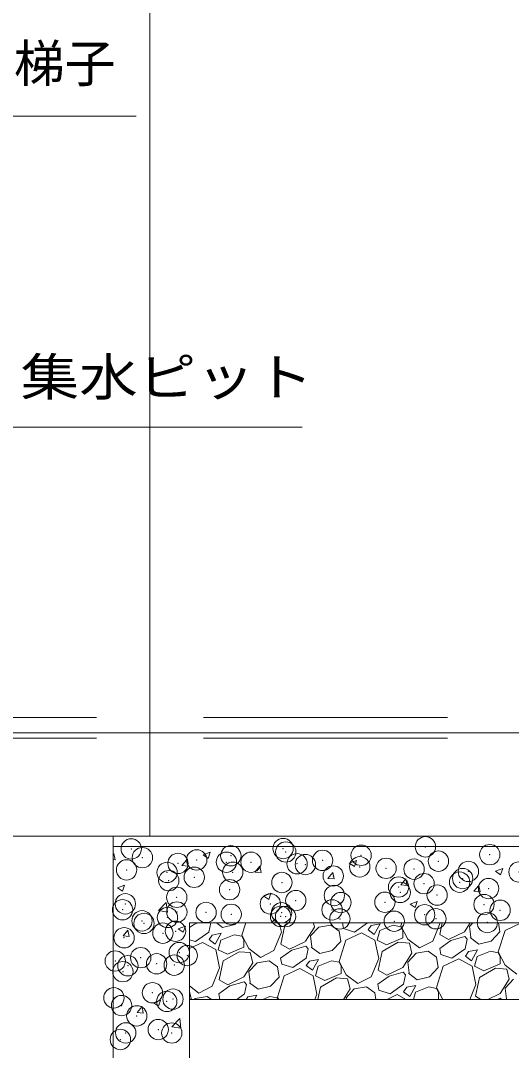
# Model space of a CAD drawing. Units: millimetres at full size; details may follow other scales. Extents: x 0 to 33600, y -27760 to -4000.
# Drawn here: x 23091 to 24055, y -12626 to -10605 of the extents above; entities that cross this region are included whole.
import ezdxf
from ezdxf.enums import TextEntityAlignment as Align

# ---------------------------------------------------------------- set-up
doc = ezdxf.new("R2010")
doc.units = ezdxf.units.MM
doc.header["$LTSCALE"] = 80.0044
doc.header["$PDMODE"] = 32
doc.header["$PDSIZE"] = 40
doc.linetypes.add('DASHED_SPACED', pattern=[12, 6, -6])
for name, color, linetype, lineweight in [('0_2', 4, 'Continuous', 13), ('寸法', 6, 'Continuous', 13), ('ﾊｯﾁﾝｸﾞ', 4, 'Continuous', 9)]:
    doc.layers.add(name, color=color, linetype=linetype, lineweight=lineweight)
doc.styles.add('ＭＳ ゴシック', font='')
doc.styles.get('ＭＳ ゴシック').set_extended_font_data('MS Gothic')

msp = doc.modelspace()

# ---------------------------------------------------------------- linework, layer by layer
at = {"layer": '0_2', "linetype": 'DASHED_SPACED'}
for p, q in [((21800, -11973), (23345, -11973)), ((24890, -11973), (23345, -11973)), ((21800, -12013), (23345, -12013)), ((24890, -12013), (23345, -12013))]:
    msp.add_line(p, q, dxfattribs=at)
at = {"layer": '0_2', "color": 3}
for p in [(21800, -12003), (24890, -12003)]:
    msp.add_line(p, (23345, -12003), dxfattribs=at)
for points in [[(21800, -12206), (23345, -12206), (23345, -9750), (21800, -9750)], [(24890, -12206), (23345, -12206), (23345, -9750), (24890, -9750)]]:
    msp.add_lwpolyline(points, close=True, dxfattribs=at)
at = {"layer": '0_2', "color": 7}
for points in [[(23272.5, -12226), (28985.5, -12226), (28985.5, -12206), (23272.5, -12206)], [(20645, -12226), (21872.5, -12226), (21872.5, -12806), (23272.5, -12806), (23272.5, -12226), (28985.5, -12226), (27807.5, -12226), (29135, -12226), (29135, -12376), (27957.5, -12376), (29135.5, -12376), (23422.5, -12376), (23422.5, -12956), (21722.5, -12956), (21722.5, -12376), (20645, -12376)], [(23422.5, -12526), (29135.5, -12526), (29135.5, -12376), (23422.5, -12376)]]:
    msp.add_lwpolyline(points, close=True, dxfattribs=at)
at = {"layer": '寸法'}
for points in [[(22757.5, -10792), (22837.5, -10792), (23317.65, -10792)], [(22670.83, -12003), (22706.61, -11931.45), (22970.83, -11403), (23644.17, -11403)]]:
    msp.add_lwpolyline(points, dxfattribs=at)
at = {"layer": 'ﾊｯﾁﾝｸﾞ'}
for p, q in [((23992.95, -12226), (23993.07, -12226.02)), ((23993.07, -12226.02), (23993.07, -12226)), ((23272.5, -12241.31), (23274.01, -12239.51)), ((23276.33, -12252.04), (23274.01, -12239.51)), ((23449.25, -12242.63), (23463.25, -12237.25)), ((23449.25, -12242.63), (23459.2, -12249.34)), ((23459.2, -12249.34), (23463.25, -12237.25)), ((23272.5, -12251.71), (23276.33, -12252.04)), ((23407.82, -12263.55), (23417.47, -12252.06)), ((23407.82, -12263.55), (23419.78, -12264.59)), ((23419.78, -12264.59), (23417.47, -12252.06)), ((23551.28, -12276.1), (23560.92, -12264.61)), ((23563.23, -12277.15), (23560.92, -12264.61)), ((23736.68, -12258.65), (23750.68, -12253.27)), ((23736.68, -12258.65), (23746.62, -12265.36)), ((23746.62, -12265.36), (23750.68, -12253.27)), ((24024.1, -12274.66), (24038.1, -12269.29)), ((24034.05, -12281.37), (24038.1, -12269.29)), ((23551.28, -12276.1), (23563.23, -12277.14)), ((23694.73, -12288.65), (23704.37, -12277.16)), ((23694.73, -12288.65), (23706.68, -12289.7)), ((23706.68, -12289.7), (23704.37, -12277.16)), ((23838.18, -12301.2), (23847.82, -12289.71)), ((23850.13, -12302.25), (23847.82, -12289.71)), ((24024.1, -12274.66), (24034.05, -12281.37)), ((23281.2, -12307.13), (23295.21, -12301.76)), ((23281.2, -12307.13), (23291.15, -12313.84)), ((23291.15, -12313.84), (23295.21, -12301.76)), ((23838.18, -12301.2), (23850.13, -12302.25)), ((23981.63, -12313.75), (23991.27, -12302.26)), ((23993.59, -12314.8), (23991.27, -12302.26)), ((23568.63, -12323.15), (23582.63, -12317.78)), ((23568.63, -12323.15), (23578.58, -12329.86)), ((23578.58, -12329.86), (23582.63, -12317.78)), ((23981.63, -12313.75), (23993.59, -12314.8)), ((23361.45, -12351.88), (23379.24, -12354.63)), ((23361.47, -12351.85), (23377.05, -12335.62)), ((23379.24, -12354.63), (23377.03, -12335.64)), ((23856.06, -12339.17), (23870.06, -12333.79)), ((23856.06, -12339.17), (23866, -12345.88)), ((23866, -12345.88), (23870.06, -12333.79)), ((23583.52, -12376), (23590.5, -12368.72)), ((23591.32, -12376), (23590.48, -12368.74)), ((23292.12, -12401.44), (23301.76, -12389.95)), ((23304.08, -12402.48), (23301.76, -12389.95)), ((23400.59, -12387.66), (23414.59, -12382.28)), ((23400.59, -12387.66), (23410.53, -12394.37)), ((23410.53, -12394.37), (23414.59, -12382.28)), ((23432.22, -12378.21), (23422.5, -12385.28)), ((23439.96, -12376), (23432.22, -12378.21)), ((23464.6, -12376), (23460.77, -12394.06)), ((23475.9, -12376), (23487.82, -12384.91)), ((23487.82, -12384.91), (23511.93, -12379.07)), ((23511.93, -12379.07), (23514.86, -12376)), ((23533.42, -12376), (23525.74, -12400.2)), ((23603.16, -12394.3), (23599.19, -12376)), ((23602.05, -12417.57), (23609.87, -12380.72)), ((23609.87, -12380.72), (23618.05, -12376)), ((23668.41, -12384.11), (23650.65, -12412.14)), ((23660.67, -12401.51), (23676.57, -12384.25)), ((23666.38, -12376), (23668.41, -12384.11)), ((23676.57, -12384.25), (23700.17, -12380.32)), ((23700.17, -12380.32), (23716.54, -12391.88)), ((23720.28, -12412.36), (23716.54, -12391.88)), ((23725.03, -12386.98), (23723.2, -12376)), ((23746.77, -12393.83), (23725.03, -12386.98)), ((23772.26, -12376), (23746.77, -12393.83)), ((23779.88, -12381.18), (23773.49, -12389.72)), ((23773.49, -12389.72), (23785.34, -12399.04)), ((23797.23, -12377.63), (23779.88, -12381.18)), ((23785.34, -12399.04), (23797.23, -12377.63)), ((23796.77, -12390.83), (23791.64, -12409.95)), ((23823.11, -12380.47), (23796.77, -12390.83)), ((23837.71, -12383.35), (23823.11, -12380.47)), ((23841.91, -12390.63), (23837.71, -12383.35)), ((23839.95, -12376), (23838.23, -12381.44)), ((23838.23, -12381.44), (23851.71, -12407.6)), ((23842.15, -12405.04), (23841.91, -12390.63)), ((23900.87, -12411.55), (23915.46, -12376)), ((23914.54, -12398.81), (23919.38, -12376)), ((23974.15, -12376), (23963.13, -12393.39)), ((23973.16, -12382.75), (23979.38, -12376)), ((23975.68, -12403.93), (23973.16, -12382.75)), ((24042.66, -12391.12), (24029.47, -12432.69)), ((24032.77, -12393.6), (24029.56, -12376)), ((24073.15, -12376.75), (24042.66, -12391.12)), ((23292.12, -12401.44), (23304.08, -12402.48)), ((23434.28, -12412.59), (23422.5, -12408.88)), ((23460.77, -12394.06), (23434.28, -12412.59)), ((23467.39, -12399.94), (23461, -12408.47)), ((23461, -12408.47), (23472.85, -12417.8)), ((23484.74, -12396.39), (23467.39, -12399.94)), ((23472.85, -12417.8), (23484.74, -12396.39)), ((23484.28, -12409.59), (23479.15, -12428.71)), ((23510.63, -12399.22), (23484.28, -12409.59)), ((23525.23, -12402.11), (23510.63, -12399.22)), ((23529.43, -12409.39), (23525.23, -12402.11)), ((23525.74, -12400.2), (23539.23, -12426.36)), ((23529.66, -12423.8), (23529.43, -12409.39)), ((23588.39, -12430.31), (23603.16, -12394.3)), ((23650.65, -12412.15), (23618.94, -12427.22)), ((23663.2, -12422.68), (23660.67, -12401.51)), ((23703.17, -12430.32), (23720.28, -12412.36)), ((23730.17, -12409.88), (23716.98, -12451.44)), ((23760.67, -12395.51), (23730.17, -12409.88)), ((23786.6, -12409.63), (23760.67, -12395.51)), ((23794.4, -12445.54), (23786.6, -12409.63)), ((23791.64, -12409.95), (23809.74, -12418.9)), ((23809.74, -12418.9), (23842.15, -12405.04)), ((23851.71, -12407.6), (23874.71, -12425.04)), ((23874.71, -12425.04), (23900.87, -12411.55)), ((23935.95, -12410.7), (23914.31, -12426.43)), ((23931.42, -12408.46), (23914.54, -12398.81)), ((23963.13, -12393.39), (23931.42, -12408.46)), ((23963.7, -12402.76), (23935.95, -12410.7)), ((23968.41, -12408.13), (23963.7, -12402.76)), ((23968.41, -12408.13), (23964.5, -12426.55)), ((23974.47, -12404.63), (23991.55, -12417.4)), ((23991.55, -12417.4), (24015.66, -12411.56)), ((24015.66, -12411.56), (24032.77, -12393.6)), ((23448.18, -12414.26), (23422.5, -12426.37)), ((23474.12, -12428.39), (23448.18, -12414.26)), ((23481.92, -12464.3), (23474.12, -12428.39)), ((23479.15, -12428.71), (23497.25, -12437.66)), ((23488.63, -12450.72), (23520.15, -12432.52)), ((23497.25, -12437.66), (23529.66, -12423.8)), ((23520.15, -12432.52), (23542.21, -12434.33)), ((23539.23, -12426.36), (23562.23, -12443.8)), ((23562.23, -12443.8), (23588.39, -12430.31)), ((23623.46, -12429.46), (23601.82, -12445.18)), ((23618.94, -12427.22), (23602.05, -12417.57)), ((23651.21, -12421.52), (23623.46, -12429.46)), ((23655.92, -12426.88), (23651.21, -12421.52)), ((23655.92, -12426.88), (23652.01, -12445.31)), ((23661.98, -12423.38), (23679.06, -12436.16)), ((23679.06, -12436.16), (23703.17, -12430.32)), ((23793.29, -12468.81), (23801.12, -12431.97)), ((23801.12, -12431.97), (23832.64, -12413.77)), ((23832.64, -12413.77), (23854.7, -12415.58)), ((23854.7, -12415.58), (23859.65, -12435.35)), ((23867.81, -12435.49), (23891.41, -12431.56)), ((23891.41, -12431.56), (23907.79, -12443.13)), ((23916.27, -12438.23), (23914.31, -12426.43)), ((23964.5, -12426.55), (23938.01, -12445.07)), ((23971.12, -12432.42), (23964.74, -12440.96)), ((23988.47, -12428.87), (23971.12, -12432.42)), ((23976.58, -12450.29), (23988.47, -12428.87)), ((24014.36, -12431.71), (23988.01, -12442.07)), ((24028.96, -12434.6), (24014.36, -12431.71)), ((24029.47, -12432.69), (24042.96, -12458.85)), ((23480.81, -12487.57), (23488.63, -12450.72)), ((23542.21, -12434.33), (23547.16, -12454.11)), ((23555.33, -12454.25), (23578.93, -12450.32)), ((23578.93, -12450.32), (23595.3, -12461.88)), ((23603.79, -12456.98), (23601.82, -12445.18)), ((23652.01, -12445.31), (23625.52, -12463.83)), ((23658.64, -12451.18), (23652.25, -12459.72)), ((23675.98, -12447.63), (23658.64, -12451.18)), ((23664.1, -12469.04), (23675.98, -12447.63)), ((23701.87, -12450.47), (23675.52, -12460.83)), ((23716.47, -12453.35), (23701.87, -12450.47)), ((23716.98, -12451.44), (23730.47, -12477.6)), ((23779.63, -12481.55), (23794.4, -12445.54)), ((23859.65, -12435.35), (23841.89, -12463.39)), ((23851.91, -12452.75), (23867.81, -12435.49)), ((23854.44, -12473.93), (23851.91, -12452.75)), ((23911.53, -12463.6), (23907.79, -12443.13)), ((23938.01, -12445.07), (23916.27, -12438.23)), ((23951.91, -12446.75), (23921.41, -12461.12)), ((23977.85, -12460.87), (23951.91, -12446.75)), ((23964.74, -12440.96), (23976.58, -12450.29)), ((23988.01, -12442.07), (23982.88, -12461.2)), ((24033.16, -12441.87), (24028.96, -12434.6)), ((24033.4, -12456.28), (24033.16, -12441.87)), ((23467.14, -12500.31), (23481.92, -12464.3)), ((23547.16, -12454.11), (23529.4, -12482.14)), ((23539.43, -12471.51), (23555.33, -12454.25)), ((23541.95, -12492.68), (23539.43, -12471.51)), ((23599.04, -12482.36), (23595.3, -12461.88)), ((23625.52, -12463.83), (23603.79, -12456.98)), ((23639.42, -12465.51), (23608.93, -12479.88)), ((23665.36, -12479.63), (23639.42, -12465.51)), ((23652.25, -12459.72), (23664.1, -12469.04)), ((23675.52, -12460.83), (23670.4, -12479.95)), ((23720.67, -12460.63), (23716.47, -12453.35)), ((23720.91, -12475.04), (23720.67, -12460.63)), ((23810.18, -12478.46), (23793.29, -12468.81)), ((23841.89, -12463.39), (23810.18, -12478.46)), ((23842.45, -12472.76), (23814.7, -12480.7)), ((23847.17, -12478.13), (23842.45, -12472.76)), ((23894.41, -12481.56), (23911.53, -12463.6)), ((23921.41, -12461.12), (23908.23, -12502.69)), ((23985.65, -12496.78), (23977.85, -12460.87)), ((23982.88, -12461.2), (24000.98, -12470.15)), ((23992.36, -12483.21), (24023.88, -12465.01)), ((24000.98, -12470.15), (24033.4, -12456.28)), ((24023.88, -12465.01), (24045.95, -12466.82)), ((24042.96, -12458.85), (24065.96, -12476.28)), ((24045.95, -12466.82), (24050.9, -12486.6)), ((23497.69, -12497.22), (23480.81, -12487.57)), ((23529.4, -12482.15), (23497.69, -12497.22)), ((23529.97, -12491.52), (23502.22, -12499.46)), ((23534.68, -12496.88), (23529.97, -12491.52)), ((23540.74, -12493.38), (23557.82, -12506.16)), ((23581.93, -12500.32), (23599.04, -12482.36)), ((23608.93, -12479.88), (23595.74, -12521.44)), ((23673.16, -12515.54), (23665.36, -12479.63)), ((23670.4, -12479.95), (23688.5, -12488.9)), ((23679.87, -12501.97), (23711.4, -12483.77)), ((23688.5, -12488.9), (23720.91, -12475.04)), ((23711.4, -12483.77), (23733.46, -12485.58)), ((23730.47, -12477.6), (23753.47, -12495.04)), ((23733.46, -12485.58), (23738.41, -12505.35)), ((23753.47, -12495.04), (23779.63, -12481.55)), ((23814.7, -12480.7), (23793.07, -12496.43)), ((23847.17, -12478.13), (23843.25, -12496.55)), ((23853.23, -12474.63), (23870.3, -12487.4)), ((23870.3, -12487.4), (23894.41, -12481.56)), ((23984.54, -12520.06), (23992.36, -12483.21)), ((24050.9, -12486.6), (24033.13, -12514.63)), ((24043.16, -12503.99), (24059.06, -12486.73)), ((23422.5, -12499.78), (23440.98, -12513.8)), ((23422.5, -12510.44), (23425.92, -12524.11)), ((23440.98, -12513.8), (23467.14, -12500.31)), ((23502.22, -12499.46), (23480.58, -12515.18)), ((23534.68, -12496.88), (23530.77, -12515.31)), ((23557.82, -12506.16), (23581.93, -12500.32)), ((23674.77, -12526), (23679.87, -12501.97)), ((23738.41, -12505.35), (23725.33, -12526)), ((23730.67, -12522.75), (23746.57, -12505.49)), ((23746.57, -12505.49), (23770.17, -12501.56)), ((23770.17, -12501.56), (23786.54, -12513.13)), ((23788.89, -12526), (23786.54, -12513.13)), ((23795.03, -12508.23), (23793.07, -12496.43)), ((23816.77, -12515.07), (23795.03, -12508.23)), ((23843.25, -12496.55), (23816.77, -12515.07)), ((23849.88, -12502.42), (23843.49, -12510.96)), ((23843.49, -12510.96), (23855.34, -12520.29)), ((23867.23, -12498.87), (23849.88, -12502.42)), ((23855.34, -12520.29), (23867.23, -12498.87)), ((23866.77, -12512.07), (23863.03, -12526)), ((23893.11, -12501.71), (23866.77, -12512.07)), ((23907.71, -12504.6), (23893.11, -12501.71)), ((23911.91, -12511.87), (23907.71, -12504.6)), ((23908.23, -12502.69), (23920.25, -12526)), ((23912.15, -12526), (23911.91, -12511.87)), ((23973.66, -12526), (23985.65, -12496.78)), ((24045.68, -12525.17), (24043.16, -12503.99)), ((23351.92, -12532.69), (23365.93, -12527.31)), ((23351.92, -12532.69), (23361.87, -12539.4)), ((23361.87, -12539.4), (23365.93, -12527.31)), ((23425.92, -12524.11), (23424.72, -12526)), ((23432.47, -12526), (23434.08, -12524.25)), ((23434.08, -12524.25), (23457.68, -12520.32)), ((23457.68, -12520.32), (23465.73, -12526)), ((23482.38, -12526), (23480.58, -12515.18)), ((23530.77, -12515.31), (23515.48, -12526)), ((23537.39, -12521.18), (23533.79, -12526)), ((23554.74, -12517.63), (23537.39, -12521.18)), ((23550.09, -12526), (23554.74, -12517.63)), ((23580.63, -12520.47), (23566.56, -12526)), ((23595.23, -12523.35), (23580.63, -12520.47)), ((23596.75, -12526), (23595.23, -12523.35)), ((23595.74, -12521.44), (23598.09, -12526)), ((23668.87, -12526), (23673.16, -12515.54)), ((23731.06, -12526), (23730.67, -12522.75)), ((23830.67, -12516.75), (23811.04, -12526)), ((23847.66, -12526), (23830.67, -12516.75)), ((23994.94, -12526), (23984.54, -12520.06)), ((24033.13, -12514.63), (24009.22, -12526)), ((24033.7, -12524.01), (24026.73, -12526)), ((24035.45, -12526), (24033.7, -12524.01)), ((24044.47, -12525.87), (24044.65, -12526)), ((23319.87, -12551.87), (23329.51, -12540.38)), ((23319.87, -12551.87), (23331.83, -12552.92)), ((23331.83, -12552.92), (23329.51, -12540.38)), ((23387.99, -12579.78), (23403.57, -12563.55)), ((23405.75, -12582.56), (23403.54, -12563.57)), ((23387.97, -12579.8), (23405.75, -12582.56))]:
    msp.add_line(p, q, dxfattribs=at)
for p in [(23606.6, -12230.09), (23886.21, -12226.63), (23308.27, -12230.76), (23330.06, -12247.89), (23503.91, -12244.18), (23611.85, -12236.76), (23759.9, -12243.26), (24012.78, -12241.99), (23400.04, -12259.17), (23436.83, -12252.4), (23495.21, -12256.78), (23543.59, -12256.91), (23634.09, -12259.82), (23650.36, -12261.42), (23684.16, -12253.23), (23757.12, -12265.93), (23809.07, -12268.87), (23863.89, -12270.44), (23911.75, -12254.79), (23299.01, -12271.97), (23378.58, -12276.81), (23432.03, -12286.42), (23507.78, -12276.45), (23705.19, -12283.87), (23959.41, -12288.95), (23970.65, -12274.95), (24070.14, -12276.01), (23381.96, -12293.02), (23501.48, -12310.75), (23604.17, -12296.67), (23833.6, -12305.51), (23883.67, -12298.92), (23953.5, -12296.03), (24010.34, -12308.57), (23397.6, -12325.75), (23707.29, -12322.14), (23836.87, -12316.05), (23909.32, -12321.37), (23291.12, -12350.09), (23296.58, -12338.55), (23581.47, -12338.71), (23631.54, -12332.11), (23702.76, -12350.45), (23720.23, -12336.08), (23806.64, -12335.45), (24001.43, -12339.95), (24033.11, -12351.2), (23329.35, -12371.9), (23379.42, -12365.31), (23397.88, -12354.6), (23455.16, -12355.34), (23504.65, -12359.11), (23601.74, -12363.25), (23603.59, -12356.1), (23611.41, -12363.62), (23718.18, -12368.13), (23884.79, -12359.97), (23906.8, -12367.83), (23333.29, -12376.95), (23824.94, -12372.64), (24007.91, -12375.15), (23294.15, -12405.13), (23370.32, -12396.14), (23395.17, -12392.33), (23276.74, -12450.78), (23326.8, -12444.19), (23402.55, -12434.22), (23418.24, -12440.05), (23291.72, -12471.71), (23301.6, -12460.07), (23358.09, -12456.26), (23392.74, -12458.91), (23349.94, -12513.1), (23274.19, -12523.07), (23377.99, -12530.06), (23390.31, -12525.49), (23289.29, -12538.29), (23319.14, -12558.46), (23297.32, -12591.98), (23361.31, -12585.32), (23387.88, -12592.07), (23286.85, -12604.87)]:
    msp.add_point(p, dxfattribs=at)

# ---------------------------------------------------------------- texts
at = {"layer": '寸法', "color": 3, "style": 'ＭＳ ゴシック'}
msp.add_text('梯子', height=73.31, dxfattribs=at).set_placement((23077.5, -10652), align=Align.TOP_LEFT)
at = {"layer": '寸法', "style": 'ＭＳ ゴシック', "width": 1.15}
msp.add_text('集水ピット', height=73.31, dxfattribs=at).set_placement((23090.83, -11363), align=Align.BOTTOM_LEFT)

doc.saveas('drawing.dxf')
